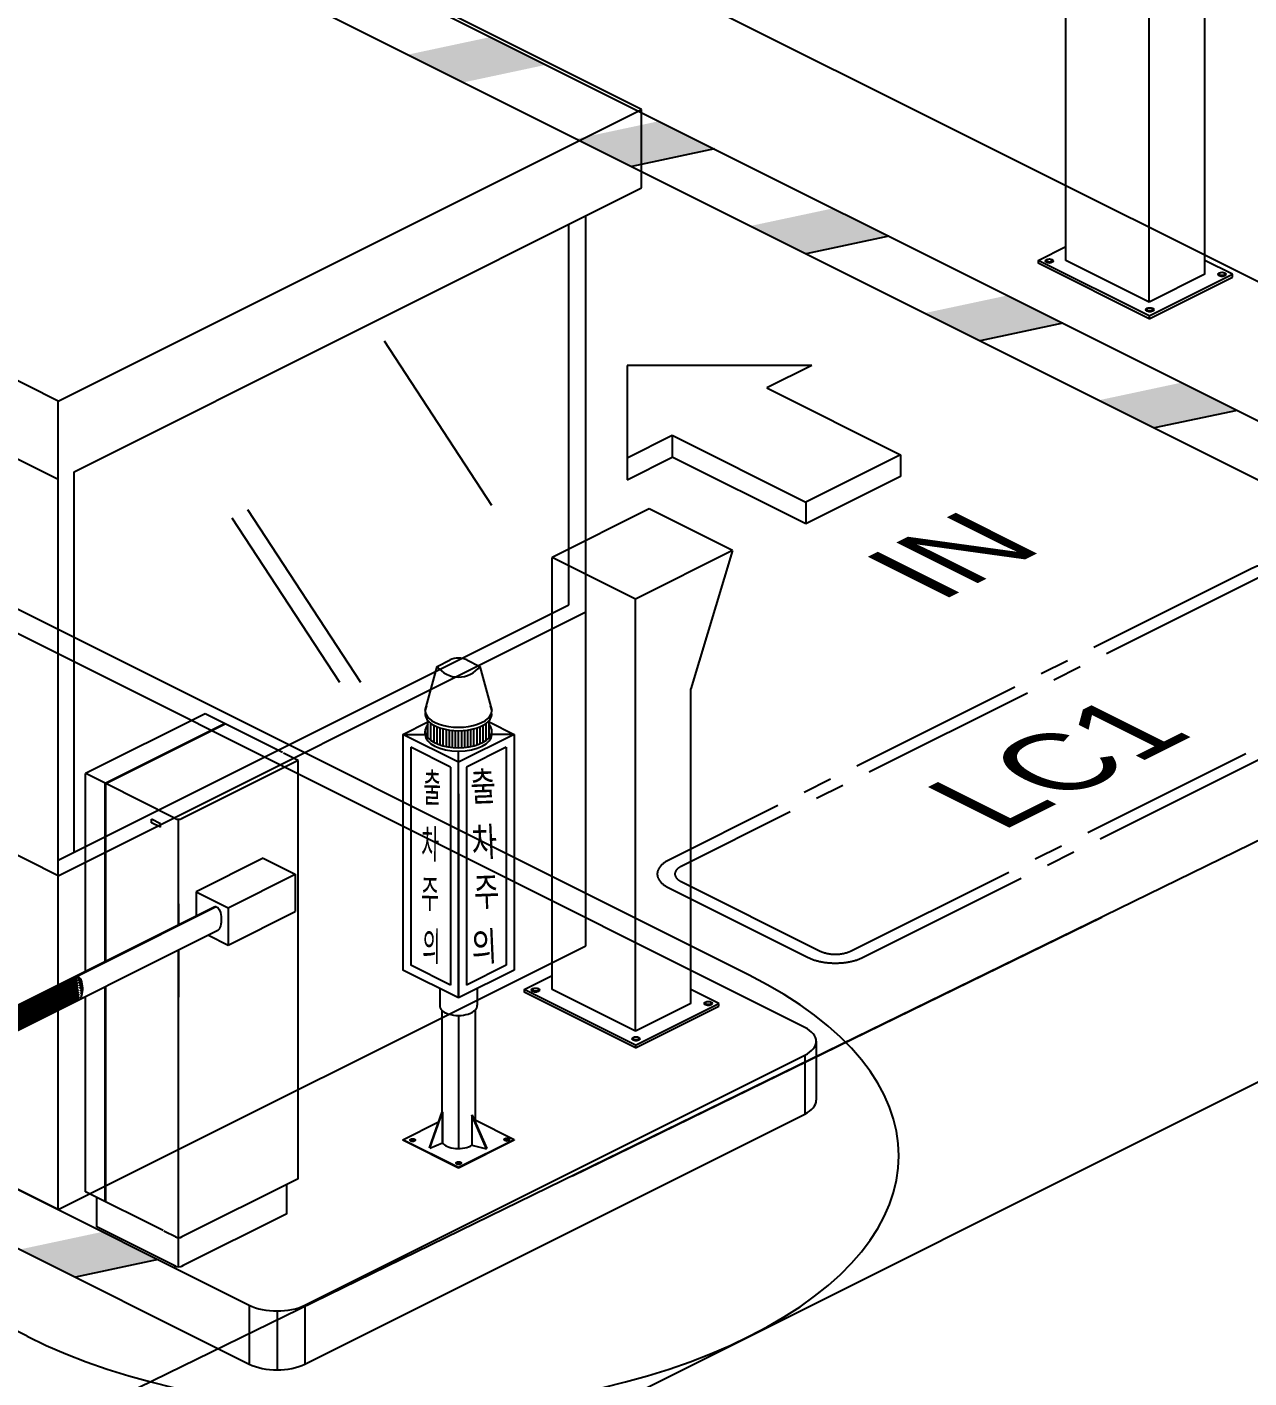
# Model space of a CAD drawing. Header units: millimetres. Extents: x 29838256 to 30236675, y -914750 to -833241.
# Drawn here: x 29966333 to 29969445, y -857979 to -854539 of the extents above; entities that cross this region are included whole.
import ezdxf
from ezdxf.enums import TextEntityAlignment as Align

# ---------------------------------------------------------------- set-up
doc = ezdxf.new("R2010")
doc.units = ezdxf.units.MM
doc.header["$LTSCALE"] = 600
doc.header["$MEASUREMENT"] = 0
doc.linetypes.add('CENTER2', pattern=[1.125, 0.75, -0.125, 0.125, -0.125])
doc.linetypes.add('HIDDEN', pattern=[2, 1, -1])
for name, color, linetype in [('e-plan', 9, 'CONTINUOUS'), ('Parking-E', 7, 'CONTINUOUS'), ('Parking-S', 3, 'CONTINUOUS')]:
    doc.layers.add(name, color=color, linetype=linetype)
doc.styles.add('돋움', font='Dotum.TTF')

msp = doc.modelspace()

# ---------------------------------------------------------------- hatches: boundary and pattern name
at = {"layer": 'Parking-E', "ltscale": 2}
for points in [[(29967513.14347157, -854564.5457647076), (29967302.73742015, -854609.3676806043), (29967444.1822913, -854680.0901161802), (29967654.58834298, -854635.2682004172)], [(29967941.90903969, -854778.9285487682), (29967731.50298827, -854823.750464665), (29967872.94785942, -854894.472900241), (29968083.35391109, -854849.6509844778)], [(29968385.61694693, -855000.782502388), (29968175.21089551, -855045.6044182847), (29968316.65576666, -855116.3268538609), (29968527.06181833, -855071.5049380978)], [(29968829.32485417, -855222.6364560078), (29968618.91880275, -855267.4583719047), (29968760.3636739, -855338.1808074807), (29968970.76972558, -855293.3588917175)], [(29969273.03276141, -855444.4904096277), (29969062.62670999, -855489.3123255245), (29969204.07158114, -855560.0347611005), (29969414.47763282, -855515.2128453376)], [(29966525.3153803, -857606.7535043046), (29966314.90932888, -857651.5754202013), (29966456.35420003, -857722.2978557773), (29966666.76025171, -857677.4759400141)]]:
    msp.add_hatch(color=3, dxfattribs=at).paths.add_polyline_path(points)
h = msp.add_hatch(dxfattribs=at)
h.set_pattern_fill('ANSI31', color=1, scale=30.0049883209837, style=0)
h.set_pattern_definition([(135, (40302061.18265967, -373515.8734642626), (2.652091338898841, 2.652091338898841), [])])
edge = h.paths.add_edge_path()
edge.add_ellipse((29966461.49640805, -856986.9845719864), major_axis=(-0.6856046885217125, 30.66235225548473), ratio=0.3965700414209321, start_angle=204.1554469817016, end_angle=360.00000000001444, ccw=False)
edge.add_line((29966467.09792419, -857014.8508243918), (29966113.48574567, -857191.6569136514))
edge.add_ellipse((29966107.88422953, -857163.7906612458), major_axis=(-0.6856046885217125, 30.66235225548473), ratio=0.3965700414209321, start_angle=204.1554469817016, end_angle=360.0000000000145)
edge.add_line((29966107.19862484, -857133.1283089903), (29966460.81080336, -856956.3222197307))

# ---------------------------------------------------------------- linework, layer by layer
at = {"layer": 'e-plan', "linetype": 'HIDDEN', "ltscale": 2.5, "extrusion": (0, -0.8660254037844386, 0.5000000000000002)}
msp.add_line((29979851.81293011, -851538.3325030985, 12900.95350571909), (29966420.02196614, -858100.9552069606, 1534.157551725261), dxfattribs=at)
msp.add_line((29979851.81293011, -851538.3325030985, 12900.95350571909), (29966420.02196614, -858100.9552069606, 1534.157551725261), dxfattribs=at)
at = {"layer": 'e-plan', "extrusion": (0, -0.8660254037844386, 0.5000000000000002)}
for p, q in [((29951323.27048386, -866297.1151813999, -12662.00795096616), (29979851.81293011, -852032.8463533634, 12044.43039201407)), ((29968171.85344249, -856953.4314558163, 3521.726991603223), (29965052.99402894, -855394.0017490373, 6222.73847457273)), ((29966333.07186492, -857872.823995329, 1929.292401063355), (29963214.21070064, -856313.3934131889, 4630.305400206809))]:
    msp.add_line(p, q, dxfattribs=at)
at = {"layer": 'e-plan', "color": 9, "ltscale": 0.5, "extrusion": (0, -0.8660254037844386, 0.5000000000000002)}
msp.add_line((29961807.82738055, -860350.8551182867, -2362.783406636227), (29973277.35531972, -854750.147599893, 7337.926573554465), dxfattribs=at)
at = {"layer": 'e-plan', "extrusion": (0, -0.8660254037844387, 0.5000000000000002)}
msp.add_arc((29967252.46177895, -426346.202352747, 743904.3049967831), 1300.21616057596, 225.0000000385936, 45.00000003859363, dxfattribs=at)
at = {"layer": 'Parking-E', "color": 4, "extrusion": (0, -0.8660254037844386, 0.5000000000000002)}
for p, q in [((29967897.54377161, -854748.7756109069, 3586.052254154871), (29965811.23191681, -853705.6196835402, 5392.851320570561)), ((29966412.37262202, -855491.3611851948, 1983.110784776818), (29964326.06076791, -854448.2052582884, 3789.909850394928)), ((29966412.37262202, -855691.3944406678, 1983.110784776759), (29964326.06076791, -854648.2385131255, 3789.909851496756)), ((29966412.37262069, -855491.3611845284, 1779.488662092698), (29967897.54377144, -854748.7756108263, 3540.802893441762)), ((29966452.37927178, -855671.3911144993, 1826.933890130047), (29967897.54377161, -854948.8088662189, 3540.802893632903)), ((29966412.37261967, -856700.1407882308, 2228.10048852521), (29964467.78196559, -855727.8454613277, 3912.16539468329)), ((29966412.37261967, -856660.1341371363, 2228.10048852524), (29967712.20319998, -856010.21884845, 3353.786789145258)), ((29966412.37261967, -856700.1407882308, 2228.10048852524), (29967756.09890104, -856028.2776490588, 3391.80158130382)), ((29966412.37261967, -857550.2821239921, 2228.100488525268), (29967756.09890104, -856878.41898482, 3391.801581304024))]:
    msp.add_line(p, q, dxfattribs=at)
at = {"layer": 'Parking-E', "extrusion": (0, -0.8660254037844386, 0.5000000000000002)}
for p, q in [((29970251.0930532, -855579.9083770049, 5640.887928205993), (29967068.58344653, -853988.6535736658, 8397.02209537763)), ((29966714.97126801, -854165.4596629257, 8090.784965691866), (29969897.48087468, -855756.7144662647, 5334.650798520363)), ((29966714.97126801, -854315.4846045306, 8090.784965691866), (29969897.48087468, -855906.7394078696, 5334.65079852037)), ((29968313.29831451, -857086.29625733, 3031.74758357789), (29964494.28678649, -855176.790493323, 6339.10858418388)), ((29963079.83807242, -855884.0148503627, 5114.160065440871), (29966898.84960043, -857793.5206143697, 1806.799064835014)), ((29963079.83807242, -856034.0397919676, 5114.160065440871), (29966898.84960043, -857943.5455559746, 1806.799064835023)), ((29967040.29447184, -857793.5206143697, 1806.799064835048), (29968313.29831451, -857157.0186930338, 2909.252731703848)), ((29967040.29447184, -857943.5455559746, 1806.799064835048), (29968313.29831451, -857307.0436346383, 2909.252731703602))]:
    msp.add_line(p, q, dxfattribs=at)
at = {"layer": 'Parking-E', "color": 3, "ltscale": 2}
for p, q in [((29968978.08921055, -855133.3109121511, 6362.091994258423), (29968978.08921055, -854033.1280070484, 6362.091994258423)), ((29969190.25651767, -855239.3945657063, 6178.349716448221), (29969190.25651767, -854139.2116606035, 6178.349716448221)), ((29969331.70138908, -855168.6721300012, 6300.844568324659), (29969331.70138908, -854367.4729136752, 6300.844568324659)), ((29968083.35391084, -854849.650984344, 6905.730834897615), (29967872.94785942, -854894.472900241, 7087.947820539802)), ((29968527.06181808, -855071.5049379638, 6521.468515367852), (29968316.65576666, -855116.3268538609, 6703.685501010038)), ((29968907.36677486, -855133.3109121516, 6362.091994257666), (29968907.36677486, -855140.312076093, 6362.091994257666)), ((29969402.42382478, -855175.6732939441, 6300.844568321224), (29969402.42382478, -855168.6721300033, 6300.844568321224)), ((29969190.25651767, -855274.7557835592, 6117.102290509565), (29969190.25651767, -855281.7569474994, 6117.102290509565)), ((29968970.76972532, -855293.3588915839, 6137.206195838208), (29968760.3636739, -855338.1808074807, 6319.423181480394)), ((29969414.47763256, -855515.2128452036, 5752.943876308509), (29969204.07158114, -855560.0347611005, 5935.160861950694)), ((29967669.72414956, -856989.7748490416, 3146.602133144375), (29967669.72414956, -855889.591943939, 3146.602133144375)), ((29967881.89145667, -857095.8585025971, 2962.859855334173), (29967881.89145667, -855995.6755974944, 2962.859855334173)), ((29968023.33632808, -857025.1360668918, 3085.35470721061), (29968023.33632808, -856223.9368505661, 3085.35470721061)), ((29967431.51603169, -857011.2025421661, 2121.448374256562), (29967431.51603169, -856411.1027757464, 2121.448374256562)), ((29967599.00171386, -856989.7748490422, 3146.602133143619), (29967599.00171386, -856996.7760129836, 3146.602133143619)), ((29968094.05876379, -857032.1372308346, 3085.354707207176), (29968094.05876379, -857025.1360668942, 3085.354707207176)), ((29967881.89145667, -857131.2197204498, 2901.612429395517), (29967881.89145667, -857138.2208843903, 2901.612429395517)), ((29967357.51285025, -857393.1244481704, 2435.684517725221), (29967389.5675634, -857301.5930591645, 2433.040166904414)), ((29967358.6992979, -857393.7176719919, 2435.679909443556), (29967390.86033185, -857302.4537732713, 2433.040166904414)), ((29967389.5675634, -857301.5930591645, 2433.040166904414), (29967390.86033185, -857302.4537732713, 2433.040166904414)), ((29967390.86033185, -857302.4537732713, 2433.040166904414), (29967390.86033185, -857379.8670047577, 2433.040166904414)), ((29967465.604842, -857309.9085474287, 2472.181589836308), (29967467.32854013, -857309.4781954458, 2472.181589836308)), ((29967503.05573698, -857395.2361248895, 2482.237692441524), (29967465.604842, -857309.9085474287, 2472.181589836308)), ((29967465.604842, -857309.9085474287, 2472.181589836308), (29967465.604842, -857386.1528952093, 2472.181589836308)), ((29967504.63844432, -857394.4447712187, 2482.188037059677), (29967467.32854013, -857309.4781954458, 2472.181589836308)), ((29967290.07116021, -857372.2312535295, 2493.984795473002), (29967290.07116021, -857373.5648085652, 2493.984795473002)), ((29967309.49858637, -857372.6461888073, -294356.8008571385), (29967309.49858637, -857373.5911773929, -294356.8008571385)), ((29967320.16065414, -857372.6461888073, -294356.8008571385), (29967320.16065414, -857373.7746861377, -294356.8008571385)), ((29967358.6992979, -857393.7176719919, 2435.679909443556), (29967390.86033185, -857379.8670047577, 2433.040166904414)), ((29967549.35316614, -857371.0570390403, -274101.074255624), (29967549.35316614, -857372.0020276258, -274101.074255624)), ((29967572.96090303, -857372.2312535298, 2493.984795472697), (29967572.96090303, -857373.5648085654, 2493.984795472697)), ((29967465.604842, -857386.1528952095, 2472.181589836308), (29967503.05573698, -857395.2361248895, 2482.237692441524)), ((29967426.61758026, -857431.2056857513, -294458.2288811108), (29967426.61758026, -857432.1506743368, -294458.2288811108)), ((29967431.51603162, -857442.9536892335, 2371.48994359802), (29967431.51603162, -857444.2872442693, 2371.48994359802)), ((29966666.76025145, -857677.4759398806, 2007.794336998312), (29966456.35420003, -857722.2978557773, 2190.011322640498))]:
    msp.add_line(p, q, dxfattribs=at)
at = {"layer": 'Parking-E', "color": 4}
for p, q in [((29967897.54377161, -854948.80886638, 3586.052254154871), (29967897.54377161, -854748.7756109069, 3586.052254154871)), ((29967712.20319998, -856010.2188486113, 3388.433564581391), (29967712.20319998, -855041.4791519835, 3388.433564581391)), ((29967756.09890104, -856878.4189859945, 3391.801579269297), (29967756.09890104, -855019.5313014978, 3391.801579269297)), ((29966412.37262069, -857550.2821244989, 2228.100487647496), (29966412.37262069, -855491.3611845286, 2228.100487647496)), ((29966412.37262069, -857550.2821244989, 2228.100487647496), (29966412.37262069, -855491.3611845284, 2228.100487647496)), ((29966452.37927178, -856640.1308111274, 2228.100487647496), (29966452.37927178, -855671.3911144993, 2228.100487647496)), ((29966412.37262069, -857550.2821244989, 2228.100487647496), (29964467.78196559, -856577.9867963506, 3912.165395962122))]:
    msp.add_line(p, q, dxfattribs=at)
at = {"layer": 'Parking-E', "color": 3, "ltscale": 2, "extrusion": (-2.77555756156289e-17, -0.8660254037844385, 0.5000000000000002)}
for p, q in [((29968907.36677486, -855133.3109121516, 6362.091994257666), (29968978.08921055, -855097.949694302, 6423.339420188987)), ((29969190.25651767, -855274.7557835587, 6117.102290510146), (29968907.36677486, -855133.3109121516, 6362.091994257666)), ((29969190.25651767, -855281.7569475004, 6117.102290510146), (29968907.36677486, -855140.312076093, 6362.091994257666)), ((29969190.25651767, -855239.3945657065, 6178.349716447813), (29968978.08921055, -855133.3109121511, 6362.091994258423)), ((29969402.42382478, -855168.6721300031, 6300.844568321282), (29969331.70138908, -855133.3109121497, 6362.09199426017)), ((29969190.25651767, -855274.7557835592, 6117.102290509565), (29969402.42382478, -855168.6721300031, 6300.844568321224)), ((29969190.25651767, -855281.7569475009, 6117.102290509565), (29969402.42382478, -855175.6732939448, 6300.844568321224)), ((29967917.25267452, -855765.8276814553, 3360.968123927021), (29967669.72414956, -855889.5919439388, 3146.60213314423)), ((29968129.41998163, -855871.9113350107, 3177.225846116294), (29967917.25267452, -855765.8276814553, 3360.968123926903)), ((29967881.89145667, -855995.6755974944, 2962.859855334085), (29967669.72414956, -855889.5919439388, 3146.602133144695)), ((29967346.58006341, -856279.7692068412, 2208.901509508128), (29967377.13215199, -856167.1597262953, 2143.903619113308)), ((29967485.76180029, -856167.1332089639, 2143.949548478246), (29967516.31388887, -856279.7277735114, 2208.973274140805)), ((29967353.65575892, -856348.6812685827, 2240.525571343842), (29967353.65575892, -856305.3727983723, 2215.521414409689)), ((29967361.47674239, -856355.7319891655, 2244.596306770247), (29967361.47674239, -856312.4235189551, 2219.592149836124)), ((29967502.25444476, -856355.1104103582, 2244.237438078628), (29967502.25444476, -856311.801940148, 2219.233281144562)), ((29967509.24509892, -856348.6733490957, 2240.608711354671), (29967509.24509892, -856305.3648788853, 2215.604554420604)), ((29967290.00212159, -856340.414876246, 2243.883407671686), (29967346.58006341, -856340.4010651361, 2243.907329215913)), ((29967346.58006341, -856340.4010651361, 2243.907329215913), (29967346.58006341, -856331.697937749, 2238.882576276283)), ((29967369.29772585, -856360.6144382082, 2247.415190039425), (29967369.29772585, -856317.3059679978, 2222.411033105316)), ((29967377.11870931, -856364.3178646049, 2249.553364266461), (29967377.11870931, -856321.0093943945, 2224.549207332323)), ((29967384.93969278, -856367.2132567903, 2251.225019724115), (29967384.93969278, -856323.90478658, 2226.220862789977)), ((29967392.76067625, -856369.486910919, 2252.537714547386), (29967392.76067625, -856326.1784407087, 2227.533557613278)), ((29967400.58165971, -856371.2462613466, 2253.553475990307), (29967400.58165971, -856327.9377911363, 2228.549319056182)), ((29967408.40264317, -856372.5578308137, 2254.310710975203), (29967408.40264317, -856329.2493606034, 2229.306554041137)), ((29967416.22362664, -856373.4638464365, 2254.833799338974), (29967416.22362664, -856330.1553762263, 2229.82964240488)), ((29967424.04461011, -856374.7754159038, 2255.591034323884), (29967424.04461011, -856330.6819229166, 2230.133644278224)), ((29967431.86559357, -856374.1515996265, 2255.23087382836), (29967431.86559357, -856330.8431294162, 2230.22671689428)), ((29967439.68657704, -856373.9516497357, 2255.115432704988), (29967439.68657704, -856330.6431795252, 2230.111275770892)), ((29967447.5075605, -856373.3853444321, 2254.788476185546), (29967447.5075605, -856330.0768742217, 2229.784319251452)), ((29967455.32854397, -856372.4374010684, 2254.241180829301), (29967455.32854397, -856329.128930858, 2229.237023895221)), ((29967463.14952743, -856371.0802563877, 2253.457632982657), (29967463.14952743, -856327.7717861775, 2228.453476048548)), ((29967470.9705109, -856369.2695691778, 2252.412232234482), (29967470.9705109, -856325.9610989674, 2227.408075300386)), ((29967478.79149436, -856366.9354515147, 2251.064628773513), (29967478.79149436, -856323.6269813046, 2226.060471839405)), ((29967486.61247782, -856363.964437166, 2249.349312839447), (29967486.61247782, -856320.6559669556, 2224.345155905381)), ((29967494.43346129, -856360.1576122243, 2247.151441434582), (29967494.43346129, -856316.8491420138, 2222.147284500486)), ((29967516.31388887, -856340.3596318061, 2243.979093848357), (29967516.31388887, -856331.739371079, 2239.002183997094)), ((29967572.8918307, -856340.3458206959, 2244.003015392948), (29967516.31388887, -856340.3596318061, 2243.979093848693)), ((29967431.51603169, -856411.1027757464, 2121.448374256562), (29967431.48840947, -856382.8138048362, 2170.44630916689)), ((29967599.00171386, -856989.7748490422, 3146.602133143619), (29967669.72414955, -856954.4136311925, 3207.849559074938)), ((29967881.89145667, -857131.2197204495, 2901.612429396099), (29967599.00171386, -856989.7748490422, 3146.602133143619)), ((29967881.89145667, -857138.2208843911, 2901.612429396099), (29967599.00171386, -856996.7760129836, 3146.602133143619)), ((29967881.89145667, -857095.8585025972, 2962.859855333766), (29967669.72414956, -856989.7748490416, 3146.602133144375)), ((29968094.05876379, -857025.1360668937, 3085.354707207234), (29968023.33632808, -856989.7748490403, 3146.602133146122)), ((29967881.89145667, -857131.2197204498, 2901.612429395517), (29968094.05876379, -857025.1360668937, 3085.354707207176)), ((29967881.89145667, -857138.2208843913, 2901.612429395517), (29968094.05876379, -857032.1372308353, 3085.354707207176))]:
    msp.add_line(p, q, dxfattribs=at)
at = {"layer": 'Parking-E', "color": 3}
for p, q in [((29968944.15086012, -855133.6612778645, -406904.9202689395), (29968944.15086012, -855135.0787607422, -406904.9202689395)), ((29969383.93579526, -855167.7489378614, -406904.9202689395), (29969383.93579526, -855169.1664207396, -406904.9202689395)), ((29969199.85428112, -855257.8794335957, -406904.9202689395), (29969199.85428112, -855259.2969164738, -406904.9202689395)), ((29967022.96408585, -857471.455368287, 2194.507961823077), (29967022.96408585, -856406.2782828922, 2194.507961822962)), ((29966481.93745272, -856943.7585624977, 2136.322907182112), (29966481.93745272, -856439.8714398517, 2136.322907182112)), ((29966531.55969407, -856918.9474418262, 2091.705195884376), (29966531.55969406, -856464.6825605225, 2091.705195884376)), ((29966533.45754798, -856917.9985148683, 2091.705195884376), (29966533.45754798, -856465.6314874804, 2091.705195884376)), ((29966649.54633512, -856565.1972022697, 1961.767743261776), (29966649.54633512, -856556.2175342676, 1961.767743261776)), ((29966718.85761233, -856825.2984826938, 1931.144030293203), (29966718.85761233, -856556.4226550926, 1931.144030293203)), ((29966672.25793249, -856576.5530009491, 1961.767743261833), (29966672.25793249, -856567.5733329473, 1961.767743261776)), ((29967015.49941288, -856696.3238095472, 1969.308582493962), (29967015.49941288, -856791.3075043976, 1969.30858249402)), ((29966763.81339706, -856740.8360164005, 1892.211178667411), (29966763.81339706, -856802.8205903292, 1892.211178667411)), ((29966718.85761233, -856771.9478178979, 1931.144030293262), (29966718.85761233, -856825.2984826938, 1931.144030293262)), ((29966845.14419812, -856781.5014169308, 1821.776638839005), (29966845.14419812, -856876.4851117808, 1821.776638839005)), ((29966718.85761233, -857696.0791685423, 1931.144030293203), (29966718.85761233, -856889.3091244478, 1931.144030293203)), ((29966718.85761233, -856889.3091244478, 1931.144030293262), (29966718.85761233, -857009.5873254, 1931.144030293262)), ((29966531.55969407, -857529.8596459182, 2091.705195884376), (29966531.55969407, -856982.9580835797, 2091.705195884376)), ((29966533.45754798, -857530.808572876, 2091.705195884376), (29966533.45754798, -856982.0091566214, 2091.705195884376)), ((29967635.78579912, -856990.125214755, -410120.4101300535), (29967635.78579912, -856991.542697633, -410120.4101300535)), ((29966481.93745272, -857505.0485252474, 2136.32290718217), (29966481.93745272, -857007.7692042509, 2136.32290718217)), ((29968075.57073426, -857024.2128747521, -410120.4101300535), (29968075.57073426, -857025.6303576302, -410120.4101300535)), ((29967891.48922012, -857114.3433704864, -410120.4101300535), (29967891.48922012, -857115.7608533647, -410120.4101300535)), ((29966510.22642701, -857594.20548319, 2111.823936807289), (29966510.22642701, -857519.1930123885, 2111.823936807406)), ((29966994.67511158, -857560.6123262305, 2170.00899144808), (29966994.67511157, -857485.5998554305, 2170.008991448139))]:
    msp.add_line(p, q, dxfattribs=at)
at = {"layer": 'Parking-E', "color": 3, "ltscale": 2, "extrusion": (0, -0.8660254037844386, 0.5000000000000002)}
for p, q in [((29969331.70138908, -855168.6721300012, 6300.844568324426), (29969190.25651767, -855239.3945657063, 6178.349716448221)), ((29968129.41998163, -855871.9113350111, 3177.225846116352), (29968023.33632808, -856223.9368505661, 3269.096985021774)), ((29968023.33632808, -857025.1360668918, 3085.354707210378), (29967881.89145667, -857095.8585025971, 2962.859855334173))]:
    msp.add_line(p, q, dxfattribs=at)
at = {"layer": 'Parking-E', "color": 8}
for p, q in [((29967241.92063043, -855338.2972459112, 117156.9374642465), (29967515.81056039, -855756.4383499934, 117156.9374642465)), ((29966854.47886899, -855788.8829985756, 116999.8015839977), (29967128.36879896, -856207.0241026578, 116999.8015839977)), ((29966893.84522578, -855767.6011233098, 116999.8015839977), (29967181.67516612, -856207.0241026578, 116999.8015839977))]:
    msp.add_line(p, q, dxfattribs=at)
at = {"layer": 'Parking-E', "color": 6}
for p, q in [((29967860.68805758, -855400.7857940983, 14525.94666173514), (29967860.68805758, -855636.2037124132, 14525.94666173514)), ((29968331.52389421, -855400.7857940983, 14526.37405251116), (29967860.68805758, -855400.7857940983, 14526.37405251116)), ((29968216.86782162, -855458.1138303928, 14427.07898095077), (29968556.72788163, -855628.0399633265, 14132.75828517631)), ((29967975.83660506, -855578.6294386702, 14218.33982430586), (29968315.68887094, -855748.5594686707, 13924.01237861666)), ((29967975.83660506, -855578.6294386702, 14218.33982430586), (29967975.83660506, -855634.5404332958, 14218.33982430586)), ((29967860.68805758, -855636.2037124144, 14118.61825697751), (29967860.68805758, -855692.1147070414, 14118.61825697751)), ((29968315.692768, -855804.4685147628, 13924.01575357623), (29967975.83660506, -855634.5404332953, 14218.33982430956)), ((29968556.72788163, -855628.0399633265, 14132.75828517631), (29968315.68887094, -855748.5594686707, 13924.01237861666)), ((29968556.72788163, -855628.039963327, 14132.75828517545), (29968556.72788163, -855683.9509579517, 14132.75828517545)), ((29968556.72788163, -855683.950957952, 14113.39014849753), (29968315.68887094, -855804.4704632963, 13904.64424193789)), ((29968315.68887094, -855748.5594686707, 13924.01237861666), (29968315.68887094, -855804.4704632957, 13924.01237861666))]:
    msp.add_line(p, q, dxfattribs=at)
at = {"layer": 'Parking-E', "color": 6, "extrusion": (0, -0.8660254037844386, 0.5000000000000002)}
for p, q in [((29968331.51999714, -855400.7877426316, 14526.37067755206), (29968216.86782162, -855458.1138303928, 14427.07898095077)), ((29968331.52389421, -855400.7857940983, 14526.37405251142), (29968216.87171869, -855458.1118818601, 14427.08235590877)), ((29968331.52389421, -855400.7857940983, 14526.37405251116), (29968216.87171869, -855458.1118818593, 14427.08235590989)), ((29968331.52389421, -855400.7857940983, 14526.37405251112), (29968216.87171869, -855458.1118818593, 14427.08235590988)), ((29967860.68805758, -855636.2037124163, 14118.61825697184), (29967975.83660506, -855578.6294386702, 14218.33982430586)), ((29967860.68805758, -855692.1147070414, 14118.61825697184), (29967975.83660506, -855634.5404332953, 14218.33982430586))]:
    msp.add_line(p, q, dxfattribs=at)
at = {"layer": 'Parking-E', "color": 3, "ltscale": 2, "extrusion": (2.775557561562891e-17, -0.8660254037844387, 0.4999999999999999)}
msp.add_line((29968129.41998163, -855871.9113350111, 3177.225846116411), (29967881.89145667, -855995.6755974944, 2962.859855334144), dxfattribs=at)
at = {"layer": 'Parking-E', "color": 3, "ltscale": 2, "extrusion": (0, -0.8660254037844385, 0.5000000000000002)}
for p, q in [((29967377.13215199, -856167.1597262949, 2143.903619113279), (29967410.21408896, -856150.6025988131, 2172.581405139117)), ((29967452.64754533, -856150.5922404807, 2172.599346297344), (29967485.76180029, -856167.1332089639, 2143.949548478231)), ((29967290.00212159, -856340.414876246, 2243.883407671686), (29967353.65575892, -856308.5569657206, 2299.062927324816)), ((29967509.24509892, -856308.5535129593, 2299.068907682303), (29967572.8918307, -856340.3458206959, 2244.003015392948)), ((29967431.51603169, -856411.1027757464, 2121.448374256576), (29967290.00212159, -856340.414876246, 2243.883407671686)), ((29967290.00212159, -856340.414876246, 1897.415645988712), (29967290.00212159, -856940.5146426657, 2243.883407671731)), ((29967572.8918307, -856340.3458206959, 2244.003015392948), (29967431.51603169, -856411.1027757464, 2121.448374256576)), ((29967572.8918307, -856340.3458206959, 1897.535253709857), (29967572.8918307, -856940.4455871157, 2244.003015392859)), ((29967411.51270615, -856423.4709083668, 2131.021206440134), (29967310.00544714, -856372.766812083, 2218.843277355041)), ((29967310.00544714, -856372.766812083, 1916.094044853093), (29967310.00544714, -856928.1465100454, 2236.742662974113)), ((29967552.88850515, -856372.7260233179, 2218.901822114012), (29967451.51935724, -856423.4601114193, 2131.027803846855)), ((29967552.88850515, -856372.7260233179, 1916.229972410094), (29967552.88850515, -856928.0882514428, 2236.868504315723)), ((29967411.51270615, -856423.4709083668, 1782.121357271234), (29967411.51270615, -856978.8506063292, 2102.76997539227)), ((29967451.51935724, -856423.4601114193, 1782.115123650741), (29967451.51935724, -856978.8223395443, 2102.753655556397)), ((29967431.51603169, -856491.5008996414, 1821.398491046739), (29967431.51603169, -857011.2025421661, 2121.448374256562)), ((29967411.51270615, -856978.8506063292, 2146.48850457325), (29967310.00544714, -856928.1465100454, 2234.310575488187)), ((29967552.88850515, -856928.0882514428, 2234.423585802857), (29967451.51935724, -856978.8223395443, 2146.549567535628)), ((29967431.51603169, -857011.2025421661, 2121.448374256635), (29967290.00212159, -856940.5146426657, 2243.883407671745)), ((29967572.8918307, -856940.4455871157, 2244.003015393005), (29967431.51603169, -857011.2025421661, 2121.448374256635)), ((29967384.01268839, -856987.4740510597, 2271.051251685625), (29967384.01268839, -857029.6102720127, 2295.378610195412)), ((29967478.8812639, -856987.4967903361, 2271.112223301388), (29967478.8812639, -857029.5846723812, 2295.411673329632)), ((29967384.24992805, -857029.7287760754, 2289.393251326313), (29967384.01268839, -857029.6102720127, 2289.598506383985)), ((29967478.8812639, -857029.5846723812, 2289.642846246345), (29967478.63937519, -857029.7057348868, 2289.433159835803)), ((29967389.01351978, -857042.6975814741, 2302.934571835958), (29967389.01351978, -857303.175116133, 2453.321346589059)), ((29967431.46769281, -857055.8150332249, 2261.533922769213), (29967431.46769281, -857394.7815451772, 2457.236329691152)), ((29967473.88043251, -857042.6975814741, 2302.982414924265), (29967473.88043251, -857324.3989483258, 2465.622774907101)), ((29967389.5675634, -857306.4319614996, 2435.833908470266), (29967389.5675634, -857380.4237563118, 2478.553091122822)), ((29967290.07116021, -857372.2312535295, 2493.984795473002), (29967380.6988619, -857326.917402689, 2572.470687415804)), ((29967572.96090303, -857372.2312535298, 2493.984795472697), (29967473.88043251, -857322.691018269, 2579.790999965011))]:
    msp.add_line(p, q, dxfattribs=at)
at = {"layer": 'Parking-E', "color": 3, "extrusion": (0, -0.8660254037844386, 0.5000000000000002)}
for p, q in [((29966786.04392625, -856287.8182030882, 2399.6868387121), (29966481.93745272, -856439.8714398515, 2136.322907182694)), ((29967022.96408585, -856406.2782828923, 2194.507961822612), (29966725.75790251, -856554.8813745677, 1937.119856879338)), ((29967022.96408585, -857471.4553682873, 2194.507961822612), (29966724.86783343, -857620.5034944996, 1936.349034449872)), ((29966994.67511157, -857560.6123262305, 2170.008991448023), (29966727.05160085, -857694.4240815886, 1938.24023251736))]:
    msp.add_line(p, q, dxfattribs=at)
at = {"layer": 'Parking-E', "color": 3, "extrusion": (0, -0.8660254037844385, 0.5000000000000002)}
for p, q in [((29966531.55969406, -856464.6825605226, 2048.396725674224), (29966835.66616759, -856312.629323759, 2311.760657204039)), ((29966533.45754798, -856465.6314874804, 2091.705195884376), (29966837.56402151, -856313.5782507168, 2355.069127414191))]:
    msp.add_line(p, q, dxfattribs=at)
at = {"layer": 'Parking-E', "color": 3, "extrusion": (-5.551115123125781e-17, -0.8660254037844387, 0.4999999999999999)}
for p, q in [((29966983.6022029, -856386.5973414117, 2228.596352407596), (29966786.04392625, -856287.818203088, 2399.686838712218)), ((29967022.96408585, -856406.2782828922, 2194.507961823018), (29966985.60253545, -856387.5975076894, 2226.864013598836)), ((29966531.55969406, -856464.6825605228, 2093.348785587583), (29966483.93778528, -856440.8716061291, 2134.590568374282)), ((29966710.40278308, -856554.1041050343, 1937.801739387186), (29966533.45754798, -856465.6314874804, 2091.705195884376)), ((29966672.25793249, -856567.5733329473, 1971.500536848143), (29966649.54633512, -856556.2175342676, 1991.169357121695)), ((29966672.25793249, -856576.5530009491, 1971.500536848143), (29966649.54633512, -856565.1972022697, 1991.169357121695)), ((29966679.49572937, -857603.8276635704, 1965.232420877142), (29966481.93745272, -857505.0485252459, 2136.322907182694)), ((29966710.73863272, -857694.4615860471, 1938.17527288994), (29966510.22642701, -857594.2054831898, 2111.82393680793)), ((29966712.28869495, -857620.2241463588, 1936.832879622769), (29966681.49606192, -857604.827829848, 1963.50008206873))]:
    msp.add_line(p, q, dxfattribs=at)
at = {"layer": 'Parking-E', "color": 3, "extrusion": (-8.326672684688673e-17, -0.8660254037844387, 0.4999999999999999)}
for p, q in [((29966934.16861182, -856655.6584090168, 2039.743122322776), (29966763.81339706, -856740.8360163998, 1892.211178668458)), ((29966934.16861182, -856655.6584090173, 2039.743122322426), (29967015.49941288, -856696.3238095472, 1969.30858249402)), ((29966763.81339706, -856740.8360164005, 1892.211178667411), (29966845.14419812, -856781.5014169308, 1821.776638839005)), ((29966794.79281639, -856851.3415224171, 1865.382214529573), (29966845.14419812, -856876.5172132805, 1821.776638839005))]:
    msp.add_line(p, q, dxfattribs=at)
at = {"layer": 'Parking-E', "color": 3, "extrusion": (-8.326672684688673e-17, -0.8660254037844388, 0.4999999999999999)}
for p, q in [((29966845.14419812, -856781.5014169308, 1821.776638839005), (29967015.49941289, -856696.3238095484, 1969.308582492391)), ((29966845.14419812, -856876.4851117808, 1821.776638839005), (29967015.49941289, -856791.3075043985, 1969.308582492391))]:
    msp.add_line(p, q, dxfattribs=at)
at = {"layer": 'Parking-E', "color": 3, "extrusion": (0, -0.8660254037844387, 0.4999999999999999)}
for p, q in [((29966814.42298188, -856779.5161304726, 1795.171285143044), (29964688.03928447, -857842.7079791797, -46.33101500965388)), ((29966809.23766581, -856780.1084559496, 1790.680669704579), (29964689.31742365, -857840.0685770353, -45.22411401041249)), ((29966820.71010271, -856838.3828792536, 1800.616091503709), (29964697.71294448, -857899.8814583684, -37.95337969002785))]:
    msp.add_line(p, q, dxfattribs=at)
at = {"layer": 'Parking-E', "color": 1, "ltscale": 2}
for p, q in [((29966460.81080336, -856956.3222197308, 1488.934155460246), (29966107.19862484, -857133.1283089903, 1182.697025775176)), ((29966467.09792419, -857014.8508243918, 1488.934155460246), (29966113.48574567, -857191.6569136515, 1182.697025775176))]:
    msp.add_line(p, q, dxfattribs=at)
at = {"layer": 'Parking-E'}
for p, q in [((29968342.59250654, -857121.6574751822, 2970.500157640937), (29968342.59250654, -857271.682416787, 2970.500157640939)), ((29968313.29831451, -857157.0186930338, 2909.25273170379), (29968313.29831451, -857307.0436346388, 2909.252731703792)), ((29966898.84960043, -857793.5206143697, 1806.799064835064), (29966898.84960043, -857943.5455559746, 1806.799064835066)), ((29967040.29447184, -857793.5206143697, 1806.799064835068), (29967040.29447184, -857943.5455559746, 1806.799064835068)), ((29966969.57203614, -857808.167710386, 1781.429550351461), (29966969.57203614, -857958.1926519909, 1781.429550351463))]:
    msp.add_line(p, q, dxfattribs=at)
at = {"layer": 'Parking-E', "color": 3, "ltscale": 2, "extrusion": (2.77555756156289e-17, -0.8660254037844385, 0.5000000000000002)}
for p, q in [((29967431.51603162, -857442.9536892335, 2371.48994359802), (29967290.07116021, -857372.2312535298, 2493.984795471926)), ((29967431.51603162, -857444.2872442693, 2371.48994359802), (29967290.07116021, -857373.5648085654, 2493.984795471926)), ((29967572.96090303, -857372.23125353, 2493.984795471999), (29967431.51603162, -857442.9536892335, 2371.48994359802))]:
    msp.add_line(p, q, dxfattribs=at)
at = {"layer": 'Parking-E', "color": 3, "ltscale": 2, "extrusion": (0, -0.8660254037844387, 0.4999999999999999)}
for p, q in [((29967431.51603163, -857444.2872442728, 2371.489943593523), (29967290.07116022, -857373.5648085682, 2493.984795468578)), ((29967431.51603162, -857444.2872442703, 2371.489943597874), (29967290.07116021, -857373.5648085664, 2493.984795472072)), ((29967572.96090303, -857373.5648085679, 2493.984795469365), (29967431.51603163, -857444.2872442728, 2371.489943593523))]:
    msp.add_line(p, q, dxfattribs=at)
at = {"layer": 'Parking-E', "color": 3, "extrusion": (0, -0.8660254037844385, 0.5000000000000002)}
for centre, radius in [((29968936.15340532, -779959.8297729583, 537114.385291541), 10.00166277366123), ((29968936.15340532, -779959.3296898196, 537113.5191221373), 8.001330218928986), ((29969375.93834046, -779976.8736029575, 537143.9060710547), 10.00166277366123), ((29969375.93834046, -779976.3735198177, 537143.03990165), 8.001330218928986), ((29969191.85682632, -780021.9388508244, 537221.961370016), 10.00166277366123), ((29969191.85682632, -780021.4387676851, 537221.0952006122), 8.001330218928986), ((29967627.78834432, -783672.7576467396, 537114.3852915411), 10.00166277366123), ((29967627.78834432, -783672.2575636009, 537113.5191221372), 8.001330218928986), ((29968067.57327946, -783689.8014767384, 537143.9060710547), 10.00166277366123), ((29968067.57327946, -783689.3013935991, 537143.0399016505), 8.001330218928986), ((29967883.49176532, -783734.8667246054, 537221.9613700156), 10.00166277366123), ((29967883.49176532, -783734.366641466, 537221.0952006113), 8.001330218928986)]:
    msp.add_circle(centre, radius, dxfattribs=at)
at = {"layer": 'Parking-E', "color": 3, "ltscale": 2, "extrusion": (0, -0.8660254037844385, 0.5000000000000002)}
for centre, radius in [((29967314.8302229, -683608.7912508984, 595327.6724329478), 6.66777518244082), ((29967314.8302229, -683608.4578621397, 595327.0949866787), 5.334220145952656), ((29967554.68480268, -666066.022866991, 605454.1594896364), 6.66777518244082), ((29967554.68480268, -666065.6894782323, 605453.582043367), 5.334220145952656), ((29967431.94921679, -683725.9102447857, 595327.6724329473), 6.66777518244082), ((29967431.94921679, -683725.5768560269, 595327.0949866788), 5.334220145952656)]:
    msp.add_circle(centre, radius, dxfattribs=at)
at = {"layer": 'Parking-E', "color": 3, "extrusion": (0, -0.8660254037844387, 0.5000000000000003)}
for centre in [(29968936.15340532, -779960.1227603424, 537114.8927605764), (29969375.93834046, -779977.1665903411, 537144.4135400902), (29969191.85682632, -780022.2318382079, 537222.4688390513), (29967627.78834432, -783673.0506341237, 537114.8927605768), (29968067.57327946, -783690.0944641231, 537144.4135400901), (29967883.49176532, -783735.1597119896, 537222.4688390512)]:
    msp.add_arc(centre, 8.001330218928986, 167.9786600995864, 12.02133990041361, dxfattribs=at)
at = {"layer": 'Parking-E', "color": 3, "ltscale": 2}
msp.add_arc((29967431.43703215, -856126.4103689381, 2143.903619113308), 67.89352055565779, 216.8838708687244, 323.1441018629655, dxfattribs=at)
at = {"layer": 'Parking-E', "color": 3, "ltscale": 2, "extrusion": (-7.042023756070518e-13, -0.8660254037834891, 0.5000000000016449)}
msp.add_arc((29967431.44117618, -426214.9969698429, 742534.4619965847), 30.0049883209837, 45.02797271139277, 135.0279726740232, dxfattribs=at)
at = {"layer": 'Parking-E', "color": 3, "ltscale": 2, "extrusion": (-2.775557561562891e-17, -0.8660254037844387, 0.5000000000000003)}
for centre, radius, start, end in [((29967431.44697614, -426226.8783483996, 742664.483634555), 84.86692284475579, 164.5214189423024, 15.4246578170524), ((29967431.44697614, -426226.8783483996, 742724.493611197), 84.86692284475579, 156.4376879964509, 23.55064655115283), ((29967431.44697614, -426226.8783483992, 742674.4852973288), 84.86692284475579, 174.1420738098919, 5.857926190108111), ((29967431.44697614, -426226.8783483996, 742734.4952739706), 84.86692284475579, 180.0279726762664, 0.0279726754173066), ((29967431.44697614, -426536.929899151, 743354.2135442321), 47.4342928091721, 174.2671461635479, 5.788799183703969), ((29967431.4469762, -426526.9282316092, 743754.2800551784), 42.43346142234148, 196.9661459863439, 323.6078186609184)]:
    msp.add_arc(centre, radius, start, end, dxfattribs=at)
at = {"layer": 'Parking-E', "color": 3}
for centre, radius, start, end in [((29966718.81353271, -856540.0084223499, 1937.801739387186), 16.41429192924412, 239.1759048009112, 298.1016356850049), ((29966812.83808553, -856788.6344071701, 1795.171285143044), 9.254991429384665, 80.13962682231583, 112.893823563374), ((29966718.92378499, -857604.8049048886, 1938.989021265755), 16.78622731687191, 240.1527044422741, 302.391641379896), ((29966718.85025994, -857674.9318652414, 1940.380724817272), 21.14730457916335, 239.425346922078, 300.3112009581562)]:
    msp.add_arc(centre, radius, start, end, dxfattribs=at)
at = {"layer": 'Parking-E', "extrusion": (0, -0.8660254037844387, 0.5000000000000002)}
for centre, start, end in [((29968242.5758788, -425988.3001391285, 743774.3795861526), 314.9999999614143, 45.00000003858565), ((29968242.5758788, -426063.3126099309, 743904.3049967836), 314.9999999614143, 0), ((29966969.57203614, -427261.3039818, 743774.3795861524), 225.0000000385856, 314.9999999614143), ((29966969.57203614, -427336.3164526024, 743904.3049967835), 225.0000000385856, 314.9999999614143)]:
    msp.add_arc(centre, 100.0166277366123, start, end, dxfattribs=at)
at = {"layer": 'Parking-E', "color": 3, "ltscale": 2, "extrusion": (0, -0.8660254037844387, 0.5000000000000003)}
for centre in [(29967314.8302229, -683608.986575822, 595328.0107456379), (29967554.68480268, -666066.2181919138, 605454.497802327), (29967431.94921679, -683726.1055697089, 595328.0107456382)]:
    msp.add_arc(centre, 5.334220145952656, 167.978660097479, 12.02133990252096, dxfattribs=at)
at = {"layer": 'Parking-E', "color": 3, "extrusion": (0, 0, -0.9999999999999998)}
msp.add_ellipse((29966815.10858655, -856810.1784827278, 1795.171285143043), major_axis=(-0.6856046885217132, 30.66235225548471), ratio=0.3965700414209319, start_param=-2.520206265899105e-13, end_param=2.720000571468173, dxfattribs=at)
at = {"layer": 'Parking-E', "color": 1, "ltscale": 2, "extrusion": (0, 0, -0.9999999999999998)}
msp.add_ellipse((29966461.49640804, -856986.9845719864, 1488.934155460246), major_axis=(-0.6856046885217132, 30.66235225548471), ratio=0.3965700414209319, start_param=-2.520206265899105e-13, end_param=2.720000571468173, dxfattribs=at)
at = {"layer": 'Parking-S', "color": 0, "linetype": 'CENTER2', "extrusion": (0, -0.8660254037844386, 0.5000000000000002)}
for points, elevation in [([(29964422.15713465, -421394.2246377455), (29964775.76931317, -421747.8368162655, 0.4142135623730951), (29964917.21418457, -421747.8368162655), (29966402.38533434, -420262.6656664401, 0.4142135623730951), (29966402.38533432, -420121.2207950426), (29966048.77315582, -419767.608616533, 0.4142135623730951), (29965907.32828439, -419767.6086165227), (29964422.15713466, -421252.7797663481, 0.4142135623730951)], 743904.3049967836), ([(29964453.98223072, -421362.3995416812), (29964807.59440923, -421716.0117201986, 0.4142135623728222), (29964885.38908851, -421716.0117201986), (29966370.56023827, -420230.8405703738, 0.4142135623730415), (29966370.56023826, -420153.0458911119), (29966016.94805975, -419799.4337125996, 0.4142135623728222), (29965939.15338046, -419799.433712592), (29964453.98223073, -421284.6048624141, 0.4142135623730416)], 743904.3049967835), ([(29967966.94191434, -424981.9808919715), (29968320.55409288, -425335.5930704914, 0.4142135623730951), (29968461.99896428, -425335.5930704809), (29969947.17011404, -423850.4219206765, 0.4142135623730951), (29969947.17011404, -423708.9770492685), (29969593.55793551, -423355.3648707382, 0.4142135623730951), (29969452.11306411, -423355.3648707594), (29967966.94191434, -424840.5360205636, 0.4142135623730951)], 743904.3049967834), ([(29967998.76701041, -424950.1557959047), (29968352.37918895, -425303.7679744237, 0.4142135623728224), (29968430.17386821, -425303.7679744162), (29969915.34501798, -423818.5968246099, 0.4142135623732607), (29969915.34501798, -423740.8021453353), (29969561.73283945, -423387.189966805, 0.4142135623728223), (29969483.93816018, -423387.1899668212), (29967998.76701041, -424872.3611166303, 0.4142135623732607)], 743904.3049967836)]:
    msp.add_lwpolyline(points, format="xyb", close=True, dxfattribs=dict(at, elevation=elevation))

# ---------------------------------------------------------------- texts
at = {"layer": 'Parking-E', "extrusion": (0, -0.8660254037844386, 0.5000000000000002), "style": '돋움'}
msp.add_text('IN', height=292.77072, rotation=45.00000000052702, dxfattribs=at).set_placement((29968687.9866258, -416087.3754944702, 748061.9979411162), align=Align.MIDDLE_CENTER)
at = {"layer": 'Parking-E', "color": 3, "ltscale": 2, "extrusion": (0.8660254037844386, 0, 0.5000000000000002), "style": '돋움'}
for s, p in [('출', (-856511.9000748656, -14982019.52850153, 25953432.22000529)), ('차', (-856655.4750696109, -14982009.74745014, 25953432.2200053)), ('주', (-856781.8962129453, -14982008.3927176, 25953432.22000529)), ('의', (-856915.8951376573, -14982015.19927903, 25953432.2200053))]:
    msp.add_text(s, height=73.02013957794591, rotation=269.3860403105593, dxfattribs=at).set_placement(p)
at = {"layer": 'Parking-E', "color": 3, "ltscale": 2, "extrusion": (-0.7061377159181265, -0.03700710955926802, 0.7071067811865472), "style": '돋움'}
for s, p in [('출', (2423712.46073, 21043535.57308187, -21215382.81818977)), ('차', (2423853.691144321, 21043527.62321934, -21215384.64830686)), ('주', (2423980.0984348, 21043526.26863525, -21215384.64830685)), ('의', (2424119.295788151, 21043520.28217901, -21215371.85603502))]:
    msp.add_text(s, height=73.01213824772698, rotation=89.3860403088433, dxfattribs=at).set_placement(p)
at = {"layer": 'Parking-S', "color": 7, "extrusion": (0, -0.8660254037844386, 0.5000000000000002), "style": '돋움'}
msp.add_text('LC1', height=292.77072, rotation=45.00000000110705, dxfattribs=at).set_placement((29968957.05601419, -424345.4789706041, 743904.3049967836), align=Align.MIDDLE)

doc.saveas('drawing.dxf')
